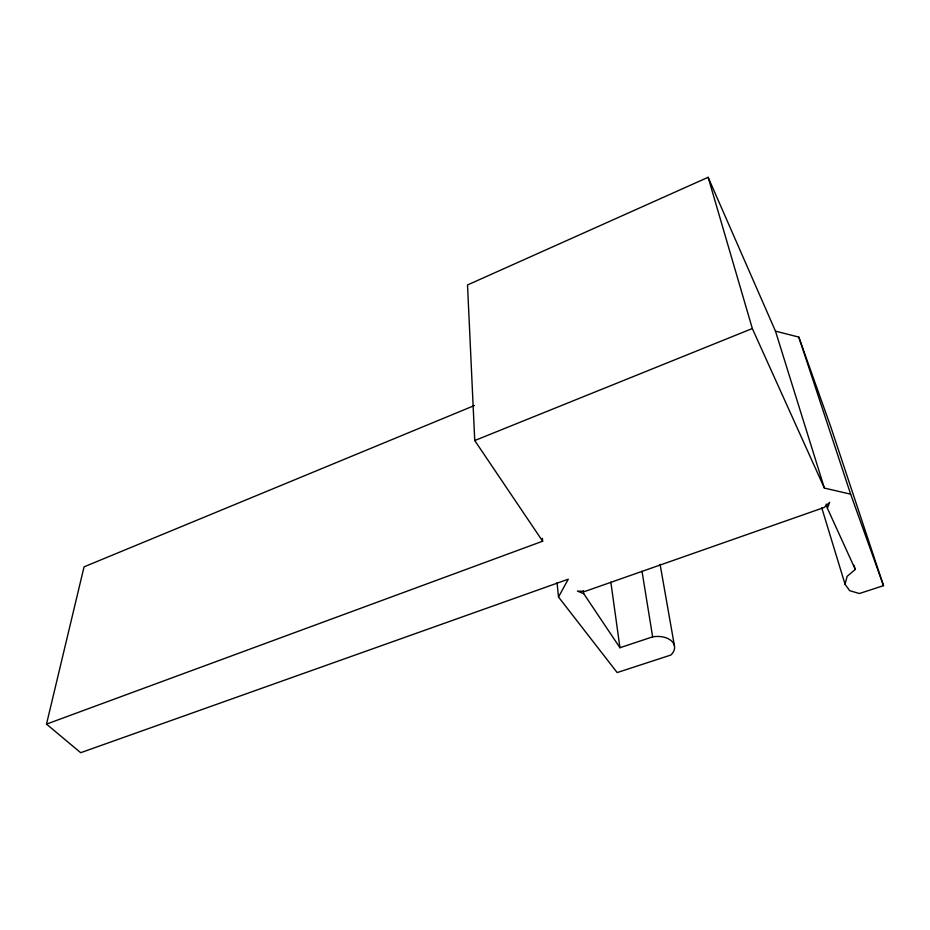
<?xml version="1.0" encoding="UTF-8"?>
<svg xmlns="http://www.w3.org/2000/svg" width="930" height="930" viewBox="0 0 930 930"><rect width="100%" height="100%" fill="white"/><g stroke="black" fill="none" stroke-linecap="round" stroke-linejoin="round"><path stroke-width="1.4" d="M583.377 590.771L583.715 593.642L619.95 647.722L652.639 636.852A19.484 12.334 -7.5 0 1 671.89 641.293A19.484 12.334 -7.5 0 1 670.844 655.046L617.171 672.564L558.5 597.014L568.265 579.204L80.689 752.707L46.5 724.121L84.06 566.847L474.335 405.561M46.5 724.121L542.643 541.202L474.742 440.541L467.511 284.964L708.137 177.293L775.469 331.127L798.812 337.102L830.932 427.277L883.5 585.656L859.367 593.526L849.648 590.655L845.056 584.261L847.125 576.344L855.286 569.427L853.984 565.301M855.286 569.427L827.386 508.233L829.618 502.374L824.108 507.489L584.982 591.41L577.414 591.085L583.715 593.642M474.742 440.541L752.323 328.534L708.137 177.293M752.323 328.534L824.364 488.064L850.648 494.179L883.5 585.656M798.812 337.102L850.648 494.179M775.469 331.127L824.364 488.064M826.107 504.095L827.386 508.233M821.76 507.861L845.056 584.261M660.091 564.359L674.413 645.687M642.002 571.206L652.639 636.852M610.847 582.099L619.95 647.722M557.047 582.622L558.5 597.014M542.376 538.342L542.643 541.202"/></g></svg>
